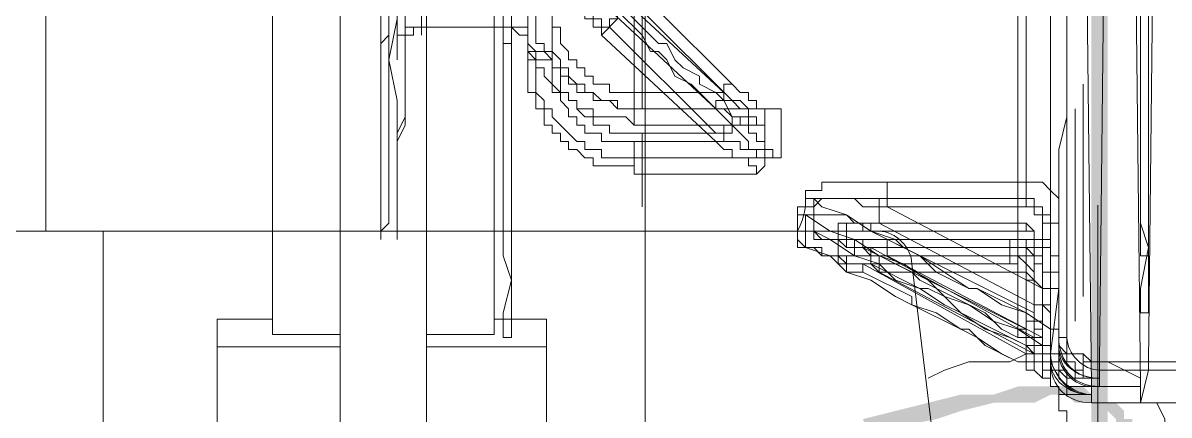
# Model space of a CAD drawing. Header units: millimetres. Extents: x 25083 to 52777, y 24772 to 45779.
# Drawn here: x 49369 to 49421.2, y 36658.7 to 36676.5 of the extents above; entities that cross this region are included whole.
import ezdxf

# ---------------------------------------------------------------- set-up
doc = ezdxf.new("R2010")
doc.units = ezdxf.units.MM
doc.layers.add('小车', color=7, linetype='Continuous')

# ---------------------------------------------------------------- blocks, each defined once
blk = doc.blocks.new('zw$D2F4')
h = blk.add_hatch(color=7)
edge = h.paths.add_edge_path(flags=0)
edge.add_spline(control_points=[(528.444, 753.487), (528.444, 753.487), (528.444, 763.885), (528.444, 763.885), (528.444, 763.885), (527.701, 763.885), (527.701, 763.885), (527.701, 763.885), (527.701, 753.487), (527.701, 753.487), (527.701, 753.487), (528.444, 753.487), (528.444, 753.487), (528.444, 753.487), (528.444, 753.487), (528.444, 753.487)], knot_values=[0, 0, 0, 0, 1, 1, 1, 2, 2, 2, 3, 3, 3, 4, 4, 4, 5, 5, 5, 5], degree=3, periodic=0)
edge = h.paths.add_edge_path(flags=0)
edge.add_spline(control_points=[(528.444, 774.655), (528.444, 774.655), (528.444, 806.592), (528.444, 806.592), (528.444, 806.592), (527.701, 806.592), (527.701, 806.592), (527.701, 806.592), (527.701, 774.655), (527.701, 774.655), (527.701, 774.655), (528.444, 774.655), (528.444, 774.655), (528.444, 774.655), (528.444, 774.655), (528.444, 774.655)], knot_values=[0, 0, 0, 0, 1, 1, 1, 2, 2, 2, 3, 3, 3, 4, 4, 4, 5, 5, 5, 5], degree=3, periodic=0)
edge = h.paths.add_edge_path(flags=0)
edge.add_spline(control_points=[(528.444, 817.361), (528.444, 817.361), (528.444, 827.759), (528.444, 827.759), (528.444, 827.759), (527.701, 827.759), (527.701, 827.759), (527.701, 827.759), (527.701, 817.361), (527.701, 817.361), (527.701, 817.361), (528.444, 817.361), (528.444, 817.361), (528.444, 817.361), (528.444, 817.361), (528.444, 817.361)], knot_values=[0, 0, 0, 0, 1, 1, 1, 2, 2, 2, 3, 3, 3, 4, 4, 4, 5, 5, 5, 5], degree=3, periodic=0)
edge = h.paths.add_edge_path(flags=0)
edge.add_spline(control_points=[(528.444, 838.529), (528.444, 838.529), (528.444, 870.465), (528.444, 870.465), (528.444, 870.465), (527.701, 870.465), (527.701, 870.465), (527.701, 870.465), (527.701, 838.529), (527.701, 838.529), (527.701, 838.529), (528.444, 838.529), (528.444, 838.529), (528.444, 838.529), (528.444, 838.529), (528.444, 838.529)], knot_values=[0, 0, 0, 0, 1, 1, 1, 2, 2, 2, 3, 3, 3, 4, 4, 4, 5, 5, 5, 5], degree=3, periodic=0)
h = blk.add_hatch(color=7)
edge = h.paths.add_edge_path(flags=0)
edge.add_spline(control_points=[(528.072, 779.111), (528.072, 779.111), (527.701, 779.111), (527.701, 779.111), (527.701, 779.111), (527.33, 779.483), (527.33, 779.483), (527.33, 779.483), (524.359, 779.483), (524.359, 779.483), (524.359, 779.483), (523.245, 779.111), (523.245, 779.111), (523.245, 779.111), (521.759, 779.111), (521.759, 779.111), (521.759, 779.111), (517.303, 777.997), (517.303, 777.997), (517.303, 777.997), (517.674, 777.254), (517.674, 777.254), (517.674, 777.254), (518.789, 777.626), (518.789, 777.626), (518.789, 777.626), (520.645, 777.997), (520.645, 777.997), (520.645, 777.997), (521.759, 778.368), (521.759, 778.368), (521.759, 778.368), (523.245, 778.74), (523.245, 778.74), (523.245, 778.74), (525.102, 778.74), (525.102, 778.74), (525.102, 778.74), (525.844, 779.111), (525.844, 779.111), (525.844, 779.111), (525.844, 779.111), (525.844, 779.111), (525.844, 779.111), (526.587, 779.111), (526.587, 779.111), (526.587, 779.111), (526.958, 778.74), (526.958, 778.74), (526.958, 778.74), (527.701, 778.74), (527.701, 778.74), (527.701, 778.74), (528.072, 779.111), (528.072, 779.111), (528.072, 779.111), (528.072, 779.111), (528.072, 779.111)], knot_values=[0, 0, 0, 0, 1, 1, 1, 2, 2, 2, 3, 3, 3, 4, 4, 4, 5, 5, 5, 6, 6, 6, 7, 7, 7, 8, 8, 8, 9, 9, 9, 10, 10, 10, 11, 11, 11, 12, 12, 12, 13, 13, 13, 14, 14, 14, 15, 15, 15, 16, 16, 16, 17, 17, 17, 18, 18, 18, 19, 19, 19, 19], degree=3, periodic=0)
edge = h.paths.add_edge_path(flags=0)
edge.add_spline(control_points=[(507.276, 774.655), (507.276, 774.655), (506.162, 773.912), (506.162, 773.912), (506.162, 773.912), (502.449, 772.427), (502.449, 772.427), (502.449, 772.427), (499.478, 770.941), (499.478, 770.941), (499.478, 770.941), (497.621, 770.199), (497.621, 770.199), (497.621, 770.199), (496.136, 769.084), (496.136, 769.084), (496.136, 769.084), (494.65, 768.342), (494.65, 768.342), (494.65, 768.342), (490.194, 765), (490.194, 765), (490.194, 765), (489.823, 765), (489.823, 765), (489.823, 765), (489.08, 764.257), (489.08, 764.257), (489.08, 764.257), (487.594, 763.143), (487.594, 763.143), (487.594, 763.143), (486.48, 762.029), (486.48, 762.029), (486.48, 762.029), (485.366, 761.286), (485.366, 761.286), (485.366, 761.286), (484.623, 760.172), (484.623, 760.172), (484.623, 760.172), (483.509, 759.429), (483.509, 759.429), (483.509, 759.429), (482.767, 758.315), (482.767, 758.315), (482.767, 758.315), (482.024, 757.572), (482.024, 757.572), (482.024, 757.572), (481.281, 756.458), (481.281, 756.458), (481.281, 756.458), (481.653, 756.087), (481.653, 756.087), (481.653, 756.087), (482.395, 757.201), (482.395, 757.201), (482.395, 757.201), (483.138, 757.944), (483.138, 757.944), (483.138, 757.944), (483.881, 759.058), (483.881, 759.058), (483.881, 759.058), (484.995, 759.801), (484.995, 759.801), (484.995, 759.801), (485.738, 760.915), (485.738, 760.915), (485.738, 760.915), (486.852, 761.657), (486.852, 761.657), (486.852, 761.657), (487.966, 762.771), (487.966, 762.771), (487.966, 762.771), (489.451, 763.885), (489.451, 763.885), (489.451, 763.885), (490.194, 764.628), (490.194, 764.628), (490.194, 764.628), (492.051, 765.742), (492.051, 765.742), (492.051, 765.742), (491.679, 765.742), (491.679, 765.742), (491.679, 765.742), (493.536, 766.856), (493.536, 766.856), (493.536, 766.856), (495.022, 767.97), (495.022, 767.97), (495.022, 767.97), (496.507, 768.713), (496.507, 768.713), (496.507, 768.713), (497.992, 769.827), (497.992, 769.827), (497.992, 769.827), (500.963, 771.313), (500.963, 771.313), (500.963, 771.313), (504.677, 772.798), (504.677, 772.798), (504.677, 772.798), (504.306, 772.798), (504.306, 772.798), (504.306, 772.798), (506.162, 773.541), (506.162, 773.541), (506.162, 773.541), (507.276, 773.912), (507.276, 773.912), (507.276, 773.912), (507.276, 774.655), (507.276, 774.655), (507.276, 774.655), (507.276, 774.655), (507.276, 774.655)], knot_values=[0, 0, 0, 0, 1, 1, 1, 2, 2, 2, 3, 3, 3, 4, 4, 4, 5, 5, 5, 6, 6, 6, 7, 7, 7, 8, 8, 8, 9, 9, 9, 10, 10, 10, 11, 11, 11, 12, 12, 12, 13, 13, 13, 14, 14, 14, 15, 15, 15, 16, 16, 16, 17, 17, 17, 18, 18, 18, 19, 19, 19, 20, 20, 20, 21, 21, 21, 22, 22, 22, 23, 23, 23, 24, 24, 24, 25, 25, 25, 26, 26, 26, 27, 27, 27, 28, 28, 28, 29, 29, 29, 30, 30, 30, 31, 31, 31, 32, 32, 32, 33, 33, 33, 34, 34, 34, 35, 35, 35, 36, 36, 36, 37, 37, 37, 38, 38, 38, 39, 39, 39, 40, 40, 40, 40], degree=3, periodic=0)
edge = h.paths.add_edge_path(flags=0)
edge.add_spline(control_points=[(476.825, 746.803), (476.825, 746.803), (476.825, 744.575), (476.825, 744.575), (476.825, 744.575), (477.196, 744.575), (477.196, 744.575), (477.196, 744.575), (477.196, 745.318), (477.196, 745.318), (477.196, 745.318), (477.568, 746.432), (477.568, 746.432), (477.568, 746.432), (476.825, 746.803), (476.825, 746.803), (476.825, 746.803), (476.825, 746.803), (476.825, 746.803)], knot_values=[0, 0, 0, 0, 1, 1, 1, 2, 2, 2, 3, 3, 3, 4, 4, 4, 5, 5, 5, 6, 6, 6, 6], degree=3, periodic=0)
h = blk.add_hatch(color=7)
h.dxf.hatch_style = 2
h.paths.add_polyline_path([(528.072, 773.169), (528.072, 773.912), (528.444, 773.912), (528.444, 774.655), (528.815, 775.026), (528.815, 775.398), (529.187, 775.769), (529.187, 776.512), (529.558, 776.512), (529.558, 777.997), (529.187, 777.997), (529.187, 778.368), (528.815, 778.74), (528.444, 778.74), (528.444, 779.111), (528.072, 779.111), (527.701, 778.74), (528.072, 778.74), (528.072, 778.368), (528.444, 778.368), (528.815, 777.997), (528.815, 777.626), (529.187, 777.626), (529.187, 777.254), (528.815, 776.883), (528.815, 776.14), (528.444, 775.769), (528.444, 775.398), (528.072, 775.026), (528.072, 774.655), (527.701, 774.284), (527.701, 773.169)])
at = {"color": 7, "lineweight": 5}
for points in [[(501.335, 781.711), (500.963, 781.711), (500.963, 782.825), (501.335, 784.31), (500.963, 785.424), (500.963, 820.332), (500.592, 832.587), (500.592, 901.66), (500.963, 914.286), (500.963, 925.427), (500.963, 935.082), (500.963, 953.279), (501.335, 953.65)], [(501.335, 953.65), (501.335, 928.769), (501.706, 926.541), (501.706, 809.934), (501.335, 800.65), (501.335, 781.711)], [(530.301, 782.825), (529.929, 782.825), (529.929, 783.939), (530.301, 785.796), (529.929, 786.91), (529.929, 832.958), (529.558, 846.327), (529.558, 887.919), (529.929, 901.288), (529.929, 936.567), (529.929, 942.138), (529.929, 948.822), (530.301, 950.308), (529.929, 951.422), (529.929, 952.536), (530.301, 952.907)], [(530.301, 952.907), (530.301, 935.453), (530.672, 926.169), (530.672, 810.677), (530.301, 801.393), (530.301, 798.793), (530.301, 793.594), (530.301, 782.825)], [(496.136, 786.91), (496.136, 792.48), (495.764, 794.337), (496.136, 796.194), (496.136, 800.279), (495.764, 803.621), (495.764, 922.084), (495.764, 931.368), (495.764, 933.597), (496.136, 938.424), (496.136, 948.822)], [(496.136, 948.822), (496.136, 945.48), (496.507, 944.737), (496.507, 813.648), (496.507, 804.364), (496.507, 791.366), (496.136, 790.623), (496.136, 786.91)], [(506.905, 920.599), (506.905, 791.366)], [(530.301, 784.31), (530.301, 803.992), (530.672, 809.934), (530.672, 832.587), (530.672, 838.529), (530.672, 844.47)], [(529.558, 843.728), (529.558, 842.985), (529.929, 837.043), (529.929, 785.424), (530.301, 785.424), (530.301, 784.682), (530.301, 784.31)], [(526.587, 816.618), (526.587, 781.711)], [(528.444, 815.133), (528.072, 780.597)], [(530.672, 815.133), (530.301, 780.597)], [(530.301, 780.597), (530.672, 815.133)], [(525.844, 780.597), (525.844, 814.39)], [(527.701, 779.483), (527.33, 813.276)], [(529.929, 779.483), (529.558, 813.276)], [(529.558, 813.276), (529.929, 779.483)], [(507.276, 792.109), (507.276, 806.963), (507.648, 808.82)], [(524.73, 788.767), (524.73, 805.106)], [(524.359, 803.621), (524.359, 788.024)], [(526.216, 787.281), (526.216, 790.252), (526.587, 791.737), (526.587, 803.621)], [(503.191, 794.708), (503.191, 802.507)], [(525.844, 802.507), (525.844, 786.538)], [(502.077, 794.708), (502.077, 802.135)], [(503.191, 802.135), (503.191, 794.337)], [(502.077, 801.764), (502.077, 794.337)], [(505.791, 795.822), (505.42, 795.822), (505.42, 796.194), (505.048, 796.194), (505.048, 796.936), (504.677, 796.936), (504.677, 797.308), (504.306, 797.679), (504.306, 798.422), (503.934, 798.793), (503.934, 799.165), (503.934, 799.907)], [(503.934, 799.536), (503.934, 797.679), (504.306, 797.679), (504.306, 796.936), (504.677, 796.936), (504.677, 796.194), (505.048, 796.194), (505.048, 795.822), (505.42, 795.822), (505.42, 795.451)], [(496.136, 795.08), (496.136, 799.165)], [(496.136, 798.793), (496.136, 794.708)], [(497.25, 795.822), (497.25, 799.165)], [(497.25, 798.793), (497.25, 795.822)], [(500.963, 795.822), (500.963, 798.793)], [(501.335, 799.165), (501.335, 795.822)], [(502.077, 799.165), (502.077, 795.08)], [(502.077, 794.708), (502.077, 798.793)], [(506.534, 798.05), (506.905, 797.308), (507.276, 796.936), (508.019, 796.565), (511.361, 793.223)], [(505.791, 797.679), (510.99, 792.851)], [(511.361, 792.48), (507.276, 796.565), (506.534, 796.936), (506.162, 797.308)], [(495.393, 796.936), (495.393, 795.08)], [(495.764, 795.822), (495.764, 796.936)], [(502.449, 796.936), (502.449, 795.08), (502.82, 795.08), (502.82, 794.708), (503.191, 794.337), (503.191, 793.966), (503.563, 793.966), (503.563, 793.594), (503.934, 793.594), (503.934, 793.223), (504.306, 793.223), (504.306, 792.851), (505.048, 792.851), (505.048, 792.48), (505.791, 792.48), (506.162, 792.109), (507.276, 792.109)], [(510.619, 792.109), (505.42, 796.936)], [(505.791, 795.822), (505.791, 796.194), (506.162, 796.194), (506.162, 796.565), (506.534, 796.565), (506.534, 796.936)], [(506.534, 796.936), (506.534, 796.565), (508.019, 795.08), (508.39, 795.08), (508.762, 794.337), (509.133, 793.966), (509.876, 793.594), (509.876, 793.223), (510.619, 792.851), (510.99, 792.48), (511.361, 791.737)], [(495.393, 795.08), (495.393, 796.565)], [(495.393, 796.565), (495.393, 795.451)], [(495.764, 796.565), (495.764, 795.08)], [(496.507, 795.08), (496.507, 796.565)], [(506.905, 791.366), (506.534, 791.737), (505.048, 791.737), (505.048, 792.109), (504.306, 792.109), (504.306, 792.48), (503.934, 792.48), (503.934, 792.851), (503.563, 792.851), (502.82, 793.594), (502.82, 793.966), (502.449, 793.966), (502.449, 794.708), (502.077, 795.08), (502.077, 796.194)], [(507.276, 792.851), (505.791, 792.851), (505.791, 793.223), (505.048, 793.223), (505.048, 793.594), (504.677, 793.594), (504.677, 793.966), (504.306, 793.966), (504.306, 794.337), (503.934, 794.337), (503.934, 794.708), (503.563, 795.08), (503.563, 795.822), (503.191, 795.822), (503.191, 796.565)], [(503.191, 796.194), (503.191, 794.708), (503.563, 794.337), (503.563, 793.966), (503.934, 793.966), (503.934, 793.594), (504.306, 793.223), (504.677, 793.223), (504.677, 792.851), (505.048, 792.851), (505.42, 792.48), (506.162, 792.48), (506.162, 792.109), (506.905, 792.109)], [(506.162, 796.565), (506.162, 796.194), (505.42, 795.451)], [(511.361, 791.366), (509.505, 793.223), (508.762, 793.594), (508.39, 794.337), (508.019, 794.708), (507.648, 794.708), (507.276, 795.451), (506.162, 796.565)], [(495.393, 794.337), (495.393, 795.08), (495.764, 795.451), (495.764, 795.822)], [(496.136, 795.08), (496.136, 795.451), (496.507, 795.451), (496.507, 795.822), (496.878, 795.822), (497.25, 795.822)], [(496.136, 794.708), (496.136, 795.451), (496.507, 795.451), (496.878, 795.451), (496.878, 795.822), (497.25, 795.822)], [(500.963, 795.822), (497.25, 795.822)], [(501.335, 795.822), (497.25, 795.822)], [(502.077, 794.708), (502.077, 795.451), (501.706, 795.451), (501.335, 795.822), (500.963, 795.822)], [(501.335, 795.822), (501.335, 795.08), (500.963, 795.08), (500.963, 795.822)], [(502.077, 795.08), (502.077, 795.822), (501.706, 795.822), (501.335, 795.822)], [(510.619, 790.995), (505.791, 795.822)], [(505.42, 795.451), (510.619, 790.623)], [(495.393, 793.966), (495.393, 795.08)], [(495.393, 795.08), (495.393, 794.337)], [(495.764, 795.08), (495.764, 794.337)], [(496.136, 794.708), (496.136, 794.337), (496.136, 795.08)], [(496.507, 794.337), (496.507, 795.08)], [(502.077, 795.08), (502.077, 794.337), (502.077, 794.708)], [(507.276, 789.881), (505.42, 789.881), (505.42, 790.252), (504.677, 790.252), (504.677, 790.623), (504.306, 790.623), (503.934, 790.995), (503.563, 791.366), (503.191, 791.737), (503.191, 792.109), (502.82, 792.109), (502.82, 792.48), (502.449, 792.851), (502.449, 794.337), (502.077, 794.708)], [(502.077, 792.851), (502.077, 793.966), (502.077, 794.337), (502.077, 794.708)], [(502.077, 794.708), (503.191, 794.708)], [(503.191, 794.708), (503.191, 793.966), (503.563, 793.966), (503.563, 792.851), (503.934, 792.851), (503.934, 792.48), (504.306, 792.48), (504.306, 792.109), (504.677, 791.737), (505.048, 791.737), (505.048, 791.366), (505.791, 791.366), (505.791, 790.995), (507.276, 790.995)], [(495.764, 794.337), (495.764, 786.91), (495.393, 786.538), (495.393, 786.167)], [(496.136, 786.167), (496.136, 790.995), (496.507, 791.737), (496.507, 794.337)], [(502.077, 794.337), (503.191, 794.337)], [(502.077, 794.337), (502.077, 792.851), (502.449, 792.851), (502.449, 792.109), (502.82, 792.109), (502.82, 791.366), (503.191, 791.366), (503.191, 790.995), (503.563, 790.995), (503.563, 790.623), (503.934, 790.623), (503.934, 790.252), (504.306, 790.252), (504.677, 789.881), (505.048, 789.881), (505.048, 789.509), (506.905, 789.509), (506.905, 789.138)], [(502.077, 794.337), (502.077, 792.851)], [(506.905, 790.623), (505.42, 790.623), (505.42, 790.995), (504.677, 790.995), (504.677, 791.366), (504.306, 791.366), (504.306, 791.737), (503.934, 791.737), (503.934, 792.109), (503.563, 792.48), (503.563, 792.851), (503.191, 792.851), (503.191, 794.337)], [(495.393, 786.167), (495.393, 793.966)], [(510.99, 792.851), (510.99, 793.223), (511.361, 793.223)], [(511.361, 793.223), (511.733, 792.851), (512.104, 792.851), (512.104, 792.48), (512.475, 792.48), (512.475, 792.109), (512.847, 792.109)], [(526.587, 783.567), (526.587, 791.366), (526.587, 791.737), (526.587, 793.223)], [(526.587, 793.223), (526.587, 785.424), (526.587, 785.053), (526.587, 783.567)], [(527.33, 793.223), (527.33, 786.91), (527.33, 786.167), (527.33, 783.567)], [(527.33, 783.567), (527.33, 789.881), (527.33, 790.623), (527.33, 793.223)], [(507.276, 792.851), (510.99, 792.851)], [(507.276, 792.851), (507.276, 792.109)], [(510.99, 792.851), (510.99, 792.48), (511.733, 792.48), (512.104, 792.109)], [(510.619, 792.109), (506.905, 792.109)], [(506.905, 792.109), (506.905, 791.366)], [(507.276, 792.109), (513.589, 792.109)], [(510.619, 792.109), (510.619, 792.48), (511.361, 792.48)], [(510.619, 792.109), (510.99, 792.109), (511.361, 791.737), (512.104, 791.737), (512.104, 791.366), (512.475, 791.366)], [(512.847, 791.366), (512.475, 791.366), (512.475, 791.737), (512.104, 791.737), (512.104, 792.109), (511.733, 792.109), (511.361, 792.48)], [(512.104, 792.109), (513.589, 792.109)], [(512.847, 792.109), (512.104, 792.109)], [(513.589, 792.109), (512.847, 792.109)], [(512.847, 792.109), (512.847, 790.252)], [(513.589, 789.881), (513.589, 792.109)], [(525.844, 782.453), (525.844, 790.252), (525.844, 790.623), (525.844, 792.109)], [(525.844, 792.109), (525.844, 784.31), (525.844, 783.939), (525.844, 782.453)], [(526.958, 792.109), (526.958, 785.796), (526.958, 785.053), (526.958, 782.453)], [(526.958, 782.453), (526.958, 788.767), (526.958, 789.509), (526.958, 792.109)], [(511.361, 791.737), (511.361, 791.366), (510.99, 791.366), (510.99, 790.995), (510.619, 790.995)], [(512.847, 790.252), (512.847, 790.623), (512.475, 790.623), (512.475, 790.995), (512.104, 790.995), (512.104, 791.366), (511.733, 791.366), (511.733, 791.737), (511.361, 791.737)], [(512.475, 791.366), (506.905, 791.366)], [(510.619, 790.995), (507.276, 790.995)], [(507.276, 789.881), (507.276, 790.995)], [(510.619, 790.623), (510.99, 790.623), (510.99, 790.995), (511.361, 790.995), (511.361, 791.366)], [(512.104, 790.252), (511.733, 790.252), (511.733, 790.623), (510.99, 790.623), (510.99, 790.995), (510.619, 790.995)], [(512.847, 789.509), (512.847, 789.881), (512.475, 789.881), (512.475, 790.252), (512.104, 790.252), (512.104, 790.623), (511.361, 791.366)], [(512.847, 791.366), (512.475, 791.366)], [(512.847, 791.366), (512.847, 789.509)], [(506.905, 790.623), (510.619, 790.623)], [(506.905, 789.138), (506.905, 790.623)], [(512.475, 789.138), (512.475, 789.509), (512.104, 789.509), (512.104, 789.881), (511.361, 789.881), (511.361, 790.252), (510.99, 790.252), (510.619, 790.623)], [(513.589, 789.881), (512.475, 789.881), (512.475, 790.252), (512.104, 790.252)], [(512.104, 790.252), (512.847, 790.252)], [(512.847, 790.252), (513.218, 790.252), (513.218, 789.881), (513.589, 789.881)], [(527.33, 786.538), (527.33, 789.509), (527.33, 790.252)], [(527.33, 790.252), (527.33, 787.281), (527.33, 786.538)], [(530.301, 786.538), (530.301, 788.767), (530.301, 790.252)], [(530.301, 790.252), (530.301, 788.024), (530.301, 786.538)], [(530.301, 790.252), (530.301, 786.538)], [(530.301, 786.538), (530.301, 790.252)], [(530.301, 790.252), (530.301, 788.024), (530.301, 787.652), (530.301, 786.538)], [(530.301, 786.538), (530.301, 788.767), (530.301, 789.138), (530.301, 790.252)], [(513.589, 789.881), (507.276, 789.881)], [(507.276, 787.652), (507.276, 789.881)], [(512.475, 789.138), (512.847, 789.509)], [(506.905, 789.138), (512.475, 789.138)], [(506.905, 789.138), (507.276, 789.138), (507.276, 787.652)], [(526.958, 785.424), (526.958, 788.395), (526.958, 789.138)], [(526.958, 789.138), (526.958, 786.167), (526.958, 785.424)], [(529.929, 785.424), (529.929, 787.652), (529.929, 789.138)], [(529.929, 789.138), (529.929, 786.91), (529.929, 785.424)], [(529.929, 785.424), (529.929, 789.138)], [(529.929, 789.138), (529.929, 785.424)], [(529.929, 789.138), (529.929, 786.91), (529.929, 786.538), (529.929, 785.424)], [(529.929, 785.424), (529.929, 787.652), (529.929, 788.024), (529.929, 789.138)], [(518.417, 788.767), (515.446, 788.767), (515.446, 788.395), (514.704, 788.395), (514.704, 788.024)], [(524.73, 788.767), (518.417, 788.767)], [(518.417, 788.767), (518.417, 787.652)], [(524.73, 788.767), (524.73, 787.652)], [(524.73, 788.767), (525.473, 788.767), (525.844, 788.395), (526.216, 788.024), (526.216, 787.281)], [(514.332, 787.281), (514.332, 787.652), (515.075, 787.652), (515.446, 788.024), (515.818, 788.024), (518.046, 788.024)], [(515.075, 788.024), (514.704, 788.024)], [(515.075, 788.024), (516.56, 788.024), (516.932, 788.024), (517.303, 787.652), (518.417, 787.652)], [(515.075, 788.024), (515.446, 787.652), (516.56, 787.281), (517.674, 786.538), (518.789, 786.167), (519.16, 785.796), (519.903, 785.424), (522.131, 783.939), (522.502, 783.939), (523.616, 783.196), (524.73, 782.825), (525.844, 782.082)], [(524.359, 788.024), (518.046, 788.024)], [(518.046, 788.024), (518.046, 786.91)], [(524.359, 788.024), (525.102, 788.024), (525.102, 787.652), (525.473, 787.652), (525.473, 787.281), (525.844, 787.281), (525.844, 786.538)], [(524.359, 788.024), (524.359, 786.91)], [(524.73, 787.652), (518.417, 787.652)], [(525.473, 783.939), (518.417, 787.652)], [(524.73, 787.652), (525.102, 787.652), (525.102, 787.281), (525.473, 787.281), (525.473, 786.91)], [(514.332, 787.281), (514.704, 787.281)], [(518.046, 786.91), (516.932, 786.91), (516.56, 787.281), (514.704, 787.281)], [(514.704, 787.281), (515.818, 786.538), (516.932, 786.167), (518.046, 785.424), (519.16, 785.053), (520.274, 784.31), (521.017, 783.567), (522.131, 783.196), (523.245, 782.453), (524.359, 782.082), (525.473, 781.339)], [(517.674, 786.538), (517.303, 786.538), (517.303, 786.91), (516.189, 786.91)], [(516.189, 786.167), (516.189, 786.91)], [(516.189, 786.91), (516.56, 786.91)], [(516.56, 786.91), (524.359, 786.91)], [(516.56, 786.91), (516.56, 786.167)], [(517.674, 786.538), (517.674, 786.91), (516.56, 786.91)], [(518.046, 786.91), (524.359, 786.91)], [(518.046, 786.91), (525.102, 783.196)], [(524.359, 786.538), (524.359, 786.91)], [(525.473, 785.796), (525.473, 786.167), (525.102, 786.167), (525.102, 786.538), (524.73, 786.91), (524.359, 786.91)], [(524.359, 786.167), (524.359, 786.91)], [(525.102, 786.167), (525.102, 786.538), (524.73, 786.538), (524.73, 786.91), (524.359, 786.91)], [(526.216, 787.281), (526.216, 786.91), (525.473, 786.91)], [(525.473, 783.939), (525.473, 786.91)], [(526.216, 784.31), (526.216, 787.281)], [(477.196, 786.538), (518.046, 786.538)], [(482.767, 755.716), (482.767, 786.538)], [(514.332, 786.538), (515.075, 786.538), (515.075, 786.167), (515.818, 786.167), (518.417, 786.167)], [(514.332, 786.538), (515.075, 786.538)], [(518.417, 785.424), (517.674, 785.424), (517.303, 785.796), (516.56, 785.796), (516.189, 786.167), (515.446, 786.167), (515.075, 786.538)], [(515.075, 786.538), (515.818, 786.167), (516.932, 785.424), (518.046, 785.053), (518.789, 784.31), (519.903, 783.939), (521.017, 783.196), (521.759, 782.825), (522.873, 782.082), (523.988, 781.711), (524.73, 781.339)], [(517.674, 786.538), (524.359, 786.538)], [(517.674, 786.538), (525.102, 782.825)], [(524.73, 782.453), (524.73, 782.825), (522.502, 783.939), (522.131, 783.939), (520.645, 784.682), (519.903, 785.424), (517.674, 786.538)], [(525.102, 786.167), (525.102, 786.538), (524.359, 786.538)], [(525.844, 786.538), (525.844, 786.167), (525.102, 786.167)], [(525.844, 786.538), (525.844, 783.567)], [(518.046, 785.424), (515.446, 785.424), (515.446, 785.796), (514.332, 785.796), (514.332, 786.167)], [(514.704, 785.796), (514.332, 786.167)], [(524.359, 780.597), (523.616, 780.968), (522.502, 781.711), (521.759, 782.082), (520.645, 782.825), (519.531, 783.196), (518.789, 783.567), (517.674, 784.31), (516.56, 784.682), (515.818, 785.424), (514.704, 785.796)], [(514.704, 785.796), (515.075, 785.796), (515.446, 785.424), (516.189, 785.424), (516.56, 785.053), (517.303, 785.053), (517.674, 785.053), (518.046, 784.682)], [(523.988, 786.167), (516.189, 786.167)], [(516.189, 786.167), (516.56, 786.167), (516.56, 785.796), (516.932, 785.796), (516.932, 785.424), (517.674, 785.424)], [(516.189, 786.167), (516.56, 786.167)], [(516.189, 786.167), (516.932, 786.167), (516.932, 785.796), (517.303, 785.796)], [(516.189, 786.167), (517.303, 786.167), (517.303, 785.796)], [(516.189, 785.424), (516.189, 786.167)], [(516.189, 786.167), (516.189, 785.424)], [(516.56, 786.167), (524.359, 786.167)], [(516.56, 786.167), (516.56, 785.796), (517.674, 785.796)], [(523.988, 785.796), (517.303, 785.796)], [(524.73, 782.082), (517.303, 785.796)], [(517.303, 785.796), (519.531, 784.682), (519.903, 784.31), (522.873, 782.825), (523.616, 782.082), (524.359, 781.711)], [(524.359, 785.796), (517.674, 785.796)], [(525.102, 781.711), (517.674, 785.796)], [(517.674, 785.796), (517.674, 785.424)], [(518.417, 786.167), (524.73, 786.167)], [(518.417, 786.167), (518.417, 785.424)], [(523.988, 786.167), (523.988, 785.796)], [(523.988, 786.167), (524.73, 786.167), (524.73, 785.796), (525.102, 785.424), (525.102, 785.053)], [(523.988, 786.167), (523.988, 785.424)], [(523.988, 785.796), (524.73, 785.796), (524.73, 785.424)], [(524.359, 781.711), (524.359, 782.082), (524.73, 782.082), (524.73, 786.167)], [(524.359, 786.167), (524.359, 785.796)], [(525.473, 785.053), (525.473, 785.424), (525.102, 785.424), (525.102, 785.796), (524.73, 785.796), (524.73, 786.167), (524.359, 786.167)], [(524.359, 785.796), (524.359, 785.424), (525.102, 785.424), (525.102, 785.053)], [(524.73, 786.167), (525.102, 786.167), (525.102, 785.796), (525.844, 785.796), (525.844, 785.424), (526.216, 785.424), (526.216, 784.31)], [(524.73, 786.167), (524.73, 785.424)], [(525.102, 786.167), (525.102, 782.825)], [(525.102, 786.167), (525.102, 783.196)], [(525.473, 785.796), (525.473, 786.167), (525.102, 786.167)], [(525.473, 782.453), (525.473, 785.796)], [(525.473, 785.053), (525.473, 785.796)], [(516.189, 785.424), (523.988, 785.424)], [(517.303, 784.682), (516.56, 784.682), (516.56, 785.053), (516.189, 785.053), (516.189, 785.424)], [(517.303, 785.053), (516.56, 785.053), (516.56, 785.424), (516.189, 785.424)], [(517.674, 785.424), (517.674, 785.053), (519.903, 783.939), (520.274, 783.939), (521.017, 783.567), (521.759, 782.825), (524.73, 781.339)], [(524.359, 785.424), (518.046, 785.424)], [(518.046, 785.424), (518.046, 784.682)], [(518.417, 785.424), (524.73, 785.424)], [(518.417, 785.424), (525.473, 781.711)], [(523.988, 785.424), (524.359, 785.424), (524.73, 785.053), (525.102, 784.682), (525.102, 784.31)], [(523.988, 785.424), (523.988, 785.053)], [(526.216, 783.939), (525.844, 783.939), (525.844, 784.682), (525.473, 784.682), (525.473, 785.053), (525.102, 785.053), (525.102, 785.424), (524.359, 785.424)], [(524.359, 785.424), (524.359, 781.711)], [(524.359, 785.424), (524.359, 784.682)], [(524.73, 782.082), (524.73, 785.424)], [(525.473, 784.682), (525.473, 785.053), (525.102, 785.053), (525.102, 785.424), (524.73, 785.424)], [(524.73, 785.424), (525.102, 785.424), (525.102, 785.053)], [(517.303, 785.053), (523.988, 785.053)], [(517.303, 785.053), (524.73, 780.968)], [(517.303, 784.682), (517.303, 785.053)], [(524.359, 780.597), (522.873, 781.339), (522.131, 782.082), (521.759, 782.082), (519.531, 783.196), (519.531, 783.567), (517.303, 784.682)], [(524.359, 784.682), (518.046, 784.682)], [(525.102, 780.968), (518.046, 784.682)], [(529.558, 702.611), (519.531, 785.053)], [(524.73, 784.31), (524.73, 784.682), (524.359, 784.682), (524.359, 785.053), (523.988, 785.053)], [(524.359, 784.682), (524.73, 784.682), (525.102, 784.31)], [(525.102, 781.711), (525.102, 785.053)], [(525.102, 785.053), (525.102, 781.711)], [(525.473, 785.053), (525.102, 785.053)], [(525.102, 785.053), (525.102, 784.31)], [(525.473, 781.339), (525.473, 785.053)], [(525.473, 784.682), (525.473, 781.711)], [(526.216, 784.31), (526.216, 784.682), (525.473, 784.682)], [(524.73, 784.31), (524.73, 780.968)], [(525.102, 784.31), (524.73, 784.31)], [(525.102, 780.968), (525.102, 784.31)], [(525.102, 784.31), (525.102, 780.597)], [(525.102, 784.31), (525.473, 783.939), (526.216, 783.939)], [(525.473, 783.939), (526.216, 783.939), (526.216, 784.31)], [(526.216, 784.31), (526.216, 781.339)], [(526.216, 781.711), (526.216, 784.31)], [(526.216, 781.339), (526.216, 784.31)], [(525.844, 782.082), (525.844, 782.825), (525.473, 783.196), (525.473, 783.939)], [(525.844, 780.968), (526.216, 783.939)], [(526.216, 783.939), (526.216, 780.968)], [(525.844, 783.567), (525.844, 783.196), (525.102, 783.196)], [(525.102, 783.196), (525.102, 782.082), (525.473, 782.082), (525.473, 781.339)], [(525.844, 783.567), (525.844, 780.597)], [(524.73, 782.453), (525.102, 782.453), (525.102, 782.825)], [(525.102, 782.825), (525.102, 782.453), (525.473, 782.453)], [(524.359, 781.711), (524.73, 781.711), (524.73, 782.082)], [(524.73, 782.453), (525.473, 782.453), (525.473, 782.082)], [(525.102, 781.711), (524.73, 781.711), (524.73, 782.082)], [(525.473, 782.453), (525.473, 781.339)], [(525.473, 782.082), (525.473, 782.453)], [(525.473, 782.082), (525.473, 780.968)], [(526.216, 781.339), (526.216, 782.082), (525.844, 782.082)], [(524.359, 781.711), (525.102, 781.711), (525.102, 781.339)], [(525.473, 781.711), (525.102, 781.711), (525.102, 780.968), (524.73, 780.968), (524.73, 781.339)], [(524.73, 781.339), (525.102, 781.339), (525.102, 781.711)], [(525.473, 781.339), (525.102, 781.339), (525.102, 781.711)], [(525.102, 780.597), (525.102, 781.711)], [(525.102, 781.339), (525.102, 781.711)], [(525.844, 780.968), (525.844, 781.339), (525.473, 781.339), (525.473, 781.711)], [(526.216, 781.711), (526.587, 781.711)], [(526.216, 781.711), (526.216, 781.339)], [(526.587, 781.711), (526.587, 780.968), (526.958, 780.968), (527.33, 780.968), (527.33, 780.597), (528.072, 780.597)], [(525.844, 780.597), (525.473, 780.597), (525.473, 780.968), (525.102, 780.968), (524.73, 781.339)], [(524.73, 781.339), (525.102, 781.339), (525.102, 780.968), (525.473, 780.968)], [(525.102, 780.597), (525.102, 781.339)], [(525.473, 780.968), (525.473, 781.339)], [(525.844, 780.597), (525.844, 781.339), (525.473, 781.339)], [(526.216, 781.339), (526.216, 780.968), (525.844, 780.968)], [(526.216, 781.339), (526.216, 780.225), (525.844, 780.225)], [(526.216, 781.339), (526.216, 780.597)], [(528.072, 779.854), (527.33, 779.854), (527.33, 780.225), (526.958, 780.225), (526.958, 780.597), (526.587, 780.597), (526.587, 780.968), (526.216, 781.339)], [(522.873, 780.597), (522.131, 780.597), (521.017, 780.225), (520.274, 779.854)], [(528.444, 780.597), (527.701, 780.597), (527.33, 780.968), (524.73, 780.968), (523.988, 780.597), (522.873, 780.597)], [(525.102, 780.968), (524.73, 780.968), (524.73, 780.597), (524.359, 780.597)], [(524.359, 780.597), (524.73, 780.597), (524.73, 780.968)], [(524.359, 780.597), (524.73, 780.597), (524.73, 780.225), (525.102, 780.225), (525.473, 779.854)], [(524.359, 780.597), (524.73, 780.597), (524.73, 780.225), (525.102, 780.225), (525.102, 780.597)], [(524.73, 780.968), (524.73, 780.597), (525.102, 780.597)], [(525.102, 780.968), (525.102, 780.597), (525.473, 780.597), (525.473, 780.225)], [(525.473, 780.225), (525.473, 780.597), (525.844, 780.597), (525.844, 780.968)], [(525.844, 780.968), (526.216, 780.968)], [(526.216, 780.225), (526.216, 780.597), (525.844, 780.597), (525.844, 780.968)], [(525.844, 780.597), (525.844, 780.968)], [(525.844, 780.225), (525.844, 780.597)], [(525.844, 779.854), (525.844, 780.597)], [(527.701, 779.483), (526.587, 779.483), (526.216, 779.854), (526.216, 780.225), (525.844, 780.225), (525.844, 780.597)], [(526.216, 780.597), (526.216, 780.968)], [(527.33, 777.254), (526.958, 777.626), (526.587, 777.626), (526.587, 778.368), (526.216, 778.368), (526.216, 778.74), (526.216, 779.111), (526.587, 779.111), (526.587, 779.854), (526.958, 779.854), (526.958, 780.225), (527.33, 780.225), (527.33, 780.597), (527.701, 780.597)], [(527.701, 780.597), (528.444, 780.597)], [(528.072, 780.597), (530.301, 780.597)], [(528.072, 780.597), (528.072, 780.225)], [(529.929, 779.854), (528.444, 780.597)], [(530.301, 780.597), (550.354, 780.597)], [(530.301, 780.597), (530.301, 780.225)], [(530.301, 780.225), (530.301, 780.597)], [(525.844, 779.854), (525.844, 780.225), (525.473, 780.225)], [(525.473, 779.854), (525.473, 780.225)], [(527.33, 779.854), (526.587, 779.854), (526.216, 780.225), (525.844, 780.225)], [(526.216, 780.225), (525.844, 780.225)], [(526.216, 780.225), (526.587, 780.225), (526.587, 779.854), (527.33, 779.854)], [(528.072, 780.225), (528.072, 779.854)], [(530.301, 780.225), (528.072, 780.225)], [(529.929, 778.74), (530.301, 780.225)], [(529.929, 778.74), (530.301, 780.225)], [(550.354, 780.225), (530.301, 780.225)], [(525.844, 779.854), (525.473, 779.854)], [(526.958, 779.111), (526.216, 779.111), (526.216, 779.483), (525.844, 779.483), (525.844, 779.854)], [(525.844, 779.854), (525.844, 779.483), (526.216, 779.483), (526.216, 779.111), (526.958, 779.111)], [(528.072, 779.854), (527.33, 779.854)], [(527.33, 779.854), (528.072, 779.854)], [(527.701, 779.483), (527.701, 779.111)], [(529.929, 779.483), (527.701, 779.483)], [(527.701, 779.483), (528.072, 779.483)], [(527.701, 779.483), (527.701, 778.74)], [(528.072, 779.854), (528.072, 779.483)], [(529.929, 779.483), (529.929, 778.74)], [(527.701, 779.111), (526.958, 779.111)], [(526.958, 779.111), (527.701, 779.111)], [(527.701, 779.111), (527.701, 778.74)], [(527.701, 778.74), (529.929, 778.74)], [(529.929, 774.284), (530.672, 775.769), (530.672, 776.14), (531.043, 776.883), (531.043, 777.997), (530.672, 778.74)], [(529.929, 778.74), (532.9, 778.74)]]:
    blk.add_lwpolyline(points, dxfattribs=at)
at = {"color": 7, "lineweight": 0}
blk.add_lwpolyline([(480.167, 798.793), (480.167, 786.538)], dxfattribs=at)
at = {"color": 7, "lineweight": 5}
blk.add_lwpolyline([(497.25, 795.822), (497.25, 795.451)], close=True, dxfattribs=at)
for points in [[(514.332, 786.538), (514.704, 787.281), (514.704, 787.652), (514.704, 788.024)], [(515.075, 786.538), (515.075, 786.91), (515.075, 787.652), (515.075, 788.024)], [(514.332, 787.281), (514.332, 786.91), (514.332, 786.538), (514.332, 786.167)], [(514.704, 787.281), (514.704, 786.91), (514.704, 786.167), (514.704, 785.796)], [(519.531, 785.053), (519.531, 785.796), (518.789, 786.538), (518.046, 786.538)], [(525.844, 780.597), (525.844, 780.968), (525.844, 781.711), (525.844, 782.082)], [(526.216, 781.711), (526.216, 780.597), (526.958, 779.854), (528.072, 779.854)], [(526.587, 781.711), (526.587, 780.968), (527.33, 780.225), (528.072, 780.225)], [(525.473, 781.339), (525.473, 780.968), (525.473, 780.225), (525.473, 779.854)], [(526.216, 781.339), (526.216, 780.597), (526.958, 779.854), (528.072, 779.854)], [(526.216, 781.339), (526.216, 780.225), (526.958, 779.483), (528.072, 779.483)], [(525.844, 780.968), (525.844, 779.854), (526.958, 779.111), (527.701, 779.111)], [(525.844, 780.597), (525.844, 779.854), (526.587, 779.111), (527.701, 779.111)], [(525.844, 780.597), (525.844, 779.483), (526.587, 778.74), (527.701, 778.74)], [(525.844, 780.597), (526.216, 779.854), (526.587, 779.111), (527.701, 779.111)], [(526.216, 780.968), (526.216, 780.225), (526.958, 779.483), (527.701, 779.483)], [(528.444, 780.597), (528.444, 780.597), (528.444, 780.597), (528.444, 780.597)]]:
    blk.add_open_spline(points, degree=3, dxfattribs=at)
blk = doc.blocks.new('A$C1A4175F5')
at = {"layer": '小车', "color": 1, "lineweight": 0}
blk.add_lwpolyline([(843.554, 502.968), (891.289, 502.968)], dxfattribs=at)
blk.add_lwpolyline([(843.554, 502.968), (891.289, 502.968)], dxfattribs=at)
at = {"layer": '小车', "color": 7, "lineweight": 0}
for points in [[(877.15, 482.39), (946.583, 482.39)], [(884.849, 477.911), (878.13, 477.911)], [(886.109, 477.911), (884.849, 477.911)], [(884.849, 477.911), (884.849, 472.452)], [(886.109, 475.531), (886.109, 477.911)], [(885.409, 475.531), (885.409, 472.452)], [(910.467, 475.531), (885.409, 475.531)], [(960.722, 472.452), (877.01, 472.452)], [(877.01, 468.532), (960.722, 468.532)], [(884.849, 468.532), (884.849, 462.932)], [(885.409, 468.532), (885.409, 465.452)], [(951.483, 465.452), (885.409, 465.452)], [(886.109, 462.932), (886.109, 465.452)], [(884.849, 462.932), (878.13, 462.932)], [(884.849, 462.932), (886.109, 462.932)]]:
    blk.add_lwpolyline(points, dxfattribs=at)

msp = doc.modelspace()

# ---------------------------------------------------------------- block references
msp.add_blockref('zw$D2F4', (48889.923, 35880.503))
at = {"layer": '小车', "ltscale": 10, "xscale": -1, "rotation": 270}
msp.add_blockref('A$C1A4175F5', (48914.945, 35776.933), dxfattribs=at)

doc.saveas('drawing.dxf')
